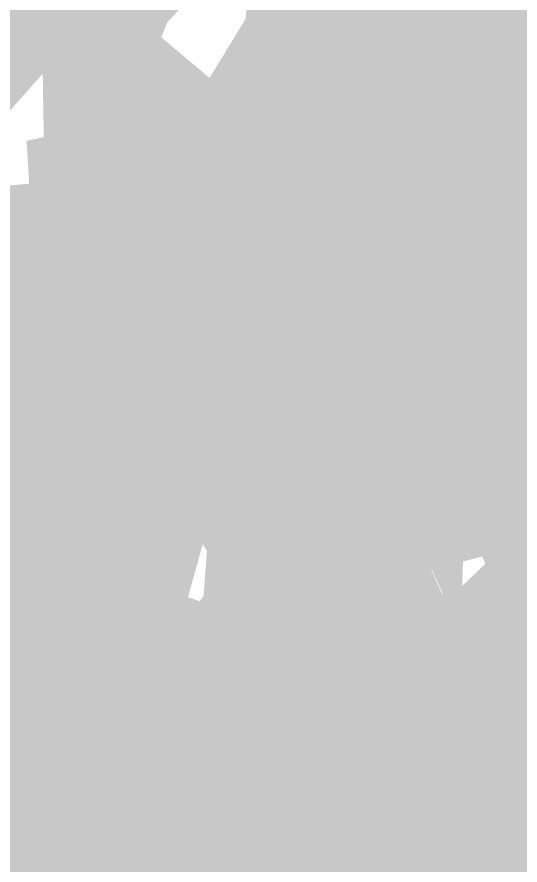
# Model space of a CAD drawing. Header units: millimetres. Extents: x -0.5 to 77.7, y -66.2 to -6.
# Drawn here: x 47.6907 to 47.9061, y -20.0292 to -19.6659 of the extents above; entities that cross this region are included whole.
import ezdxf

# ---------------------------------------------------------------- set-up
doc = ezdxf.new("R2010")
doc.units = ezdxf.units.MM
doc.header["$MEASUREMENT"] = 0
doc.layers.add('Inner1', color=7, linetype='Continuous', true_color=0x999966)
doc.layers.add('Top-Silkscreen-Layer', color=7, linetype='Continuous', true_color=0xffcc00)

msp = doc.modelspace()

# ---------------------------------------------------------------- hatches: boundary and pattern name
at = {"layer": 'Inner1'}
msp.add_hatch(color=256, dxfattribs=at).paths.add_polyline_path([(77.23901, -6.45415), (77.23901, -65.68199), (-0.02286, -65.68199), (-0.02286, -6.45415)])
at = {"layer": 'Top-Silkscreen-Layer'}
for points in [[(47.8291, -19.7133), (47.82972, -19.74903), (47.83636, -19.75943), (47.84753, -19.75537), (47.86445, -19.73684), (47.8702, -19.72237), (47.86069, -19.71439)], [(47.82827, -19.82073), (47.83077, -19.86141), (47.83844, -19.86871), (47.8505, -19.8613), (47.85008, -19.81615)], [(47.82602, -19.93684), (47.8285, -19.97236), (47.83891, -19.98753), (47.8535, -19.9756), (47.84477, -19.92766), (47.83395, -19.92386)], [(47.7312, -19.93503), (47.73032, -19.97204), (47.73722, -19.98249), (47.75265, -19.97333), (47.7537, -19.93328), (47.73931, -19.92475)]]:
    msp.add_hatch(color=256, dxfattribs=at).paths.add_polyline_path(points)

# ---------------------------------------------------------------- linework, layer by layer
at = {"layer": 'Top-Silkscreen-Layer', "const_width": 0.254}
for points in [[(47.92153, -19.59062), (47.9181, -19.63761), (47.9629, -19.58708)], [(47.92088, -19.47671), (47.90641, -19.49403), (47.91218, -19.50856), (47.93053, -19.52966), (47.9431, -19.53623), (47.95495, -19.53004), (47.97027, -19.50803), (47.97373, -19.49223), (47.96416, -19.47747)], [(47.82823, -19.60014), (47.84048, -19.64047), (47.86006, -19.62426), (47.87059, -19.60804), (47.86089, -19.59989)], [(47.91588, -19.70196), (47.94427, -19.76377), (47.96792, -19.70031), (47.96275, -19.68922), (47.94321, -19.68922), (47.92366, -19.68922)], [(48.01327, -19.58992), (48.00271, -19.60532), (48.00599, -19.6229), (48.00993, -19.64078), (48.02436, -19.65095), (48.03812, -19.66083), (48.05332, -19.65181), (48.07365, -19.62733), (48.07878, -19.61186), (48.07102, -19.59319), (48.06326, -19.57453), (48.04354, -19.57453), (48.02382, -19.57453)], [(48.01309, -19.69495), (48.02639, -19.77149), (48.03719, -19.7818), (48.05302, -19.77241), (48.07543, -19.74509), (48.082, -19.72715), (48.07661, -19.71248)], [(47.8291, -19.7133), (47.82972, -19.74903), (47.83636, -19.75943), (47.84753, -19.75537), (47.86445, -19.73684), (47.8702, -19.72237), (47.86069, -19.71439)], [(47.82827, -19.82073), (47.83077, -19.86141), (47.83844, -19.86871), (47.8505, -19.8613), (47.85008, -19.81615)], [(48.11879, -19.82126), (48.1076, -19.83861), (48.11819, -19.85567), (48.1681, -19.83675)], [(47.91604, -19.81481), (47.90902, -19.84779), (47.9106, -19.86985), (47.92924, -19.87513), (47.97, -19.81978), (47.96284, -19.8039), (47.94375, -19.8039)], [(47.82588, -20.04603), (47.84464, -20.09848), (47.86024, -20.04229)], [(47.7312, -19.93503), (47.73032, -19.97204), (47.73722, -19.98249), (47.75265, -19.97333), (47.7537, -19.93328), (47.73931, -19.92475)], [(47.82602, -19.93684), (47.8285, -19.97236), (47.83891, -19.98753), (47.8535, -19.9756), (47.84477, -19.92766), (47.83395, -19.92386)], [(47.91935, -19.91877), (47.90732, -19.93704), (47.94394, -19.99314), (47.96287, -19.99314), (47.97162, -19.97737), (47.98548, -19.95719), (47.98185, -19.94687), (47.9731, -19.93285)], [(47.43052, -19.93588), (47.42127, -19.94761), (47.42604, -19.96321), (47.4731, -19.95409)], [(48.12057, -19.93582), (48.10618, -19.95305), (48.11639, -19.9688), (48.1681, -19.9552)], [(47.6312, -20.04971), (47.6231, -20.06769), (47.6312, -20.08566), (47.63931, -20.09593), (47.6537, -20.08739), (47.6681, -20.06769), (47.6537, -20.04797), (47.63931, -20.03944)], [(47.72809, -20.0505), (47.73384, -20.09251), (47.74209, -20.09843), (47.75509, -20.08866), (47.74465, -20.04231), (47.73371, -20.03846)], [(47.71904, -20.49799), (47.74699, -20.56084), (47.76274, -20.56084), (47.76865, -20.54818)], [(47.62827, -20.15906), (47.63092, -20.20236), (47.63843, -20.21375), (47.65201, -20.20505), (47.66712, -20.18148)], [(48.00371, -20.09016), (48.01595, -20.11006), (48.01344, -20.14203), (48.00076, -20.15884), (47.97607, -20.15591), (47.9606, -20.14223), (47.94823, -20.11446), (47.9724, -20.09261)], [(47.81921, -20.49522), (47.84566, -20.56084), (47.86284, -20.56084), (47.8702, -20.54452)], [(47.7253, -20.16202), (47.73245, -20.2075), (47.74155, -20.21695), (47.75483, -20.20498), (47.76024, -20.15698)]]:
    msp.add_lwpolyline(points, close=True, dxfattribs=at)
msp.add_lwpolyline([(48.078, -19.82659), (48.00318, -19.83975), (48.02184, -19.87779), (48.01967, -19.91398), (48.0026, -19.96877), (48.01967, -19.99202), (48.0205, -20.02758), (48.00313, -20.04751), (47.97216, -20.04475), (47.959, -20.02754), (47.94201, -20.02754), (47.90485, -20.06329), (47.90182, -20.08465), (47.91746, -20.10141), (47.92128, -20.14193), (47.92184, -20.22186)], dxfattribs=at)

doc.saveas('drawing.dxf')
